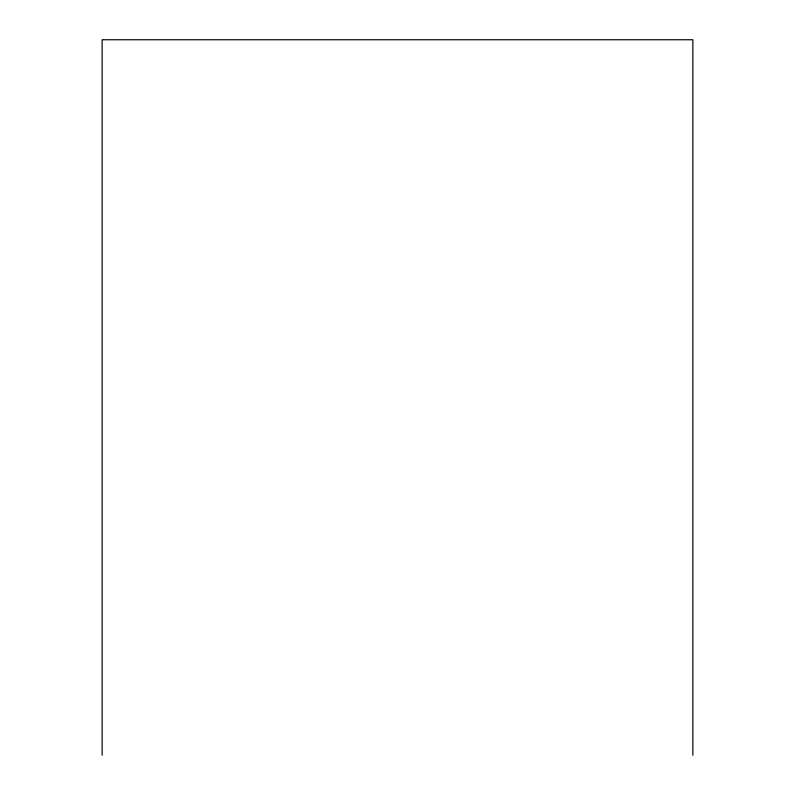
<?xml version="1.0" encoding="UTF-8"?>
<svg xmlns="http://www.w3.org/2000/svg" width="795" height="795" viewBox="0 0 795 795"><rect width="100%" height="100%" fill="white"/><g stroke="black" fill="none" stroke-linecap="round" stroke-linejoin="round"><path stroke-width="1.19" d="M692.862 755.25L692.862 39.75L102.138 39.75L102.138 755.25"/></g></svg>
